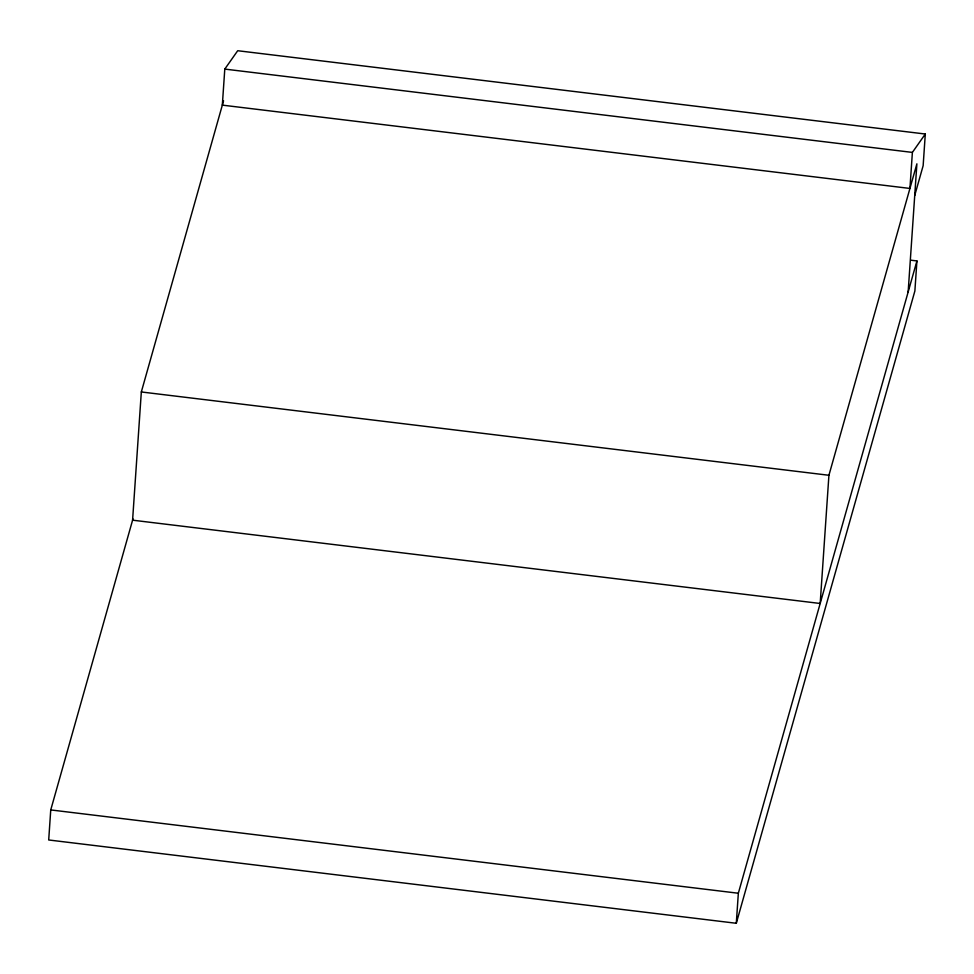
<?xml version="1.0" encoding="UTF-8"?>
<svg xmlns="http://www.w3.org/2000/svg" width="974" height="974" viewBox="0 0 974 974"><rect width="100%" height="100%" fill="white"/><g stroke="black" fill="none" stroke-linecap="round" stroke-linejoin="round"><path stroke-width="1.46" d="M132.951 518.886L50.745 809.93L48.7 839.978L736.295 923.279L914.878 290.983L916.924 260.935L910.897 260.204M223.557 100.797L141.327 391.962L132.586 520.177L820.181 603.478L828.923 475.275L916.887 163.827L908.145 292.03M224.787 69.093L222.328 105.131L909.935 188.445L912.382 152.407L925.3 134.022L237.705 50.721L224.787 69.093L912.382 152.407M736.295 923.279L738.341 893.243L916.924 260.935M925.3 134.022L923.145 165.69L914.72 195.494M141.327 391.962L828.923 475.275M50.745 809.93L738.341 893.243"/></g></svg>
